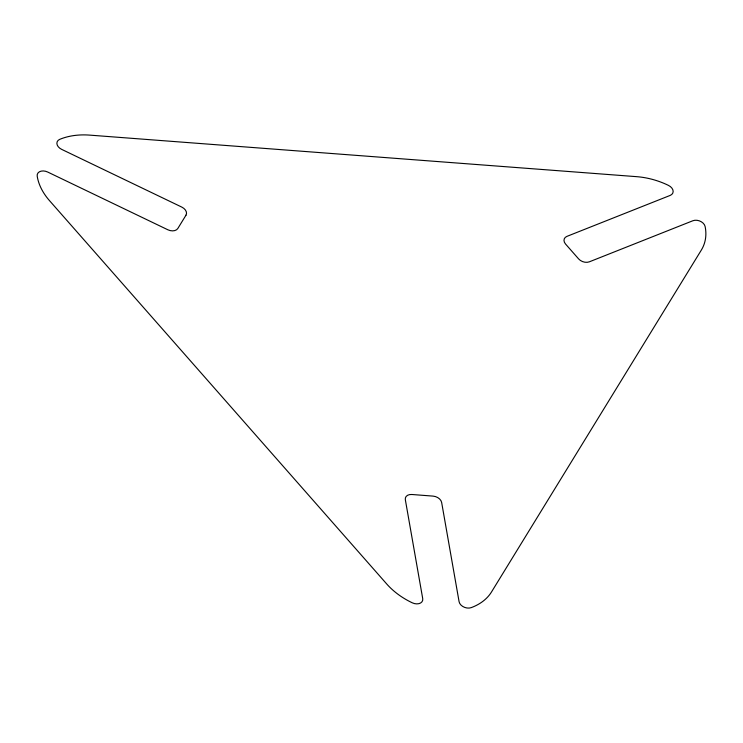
<?xml version="1.0" encoding="UTF-8"?>
<svg xmlns="http://www.w3.org/2000/svg" width="743" height="743" viewBox="0 0 743 743"><rect width="100%" height="100%" fill="white"/><g stroke="black" fill="none" stroke-linecap="round" stroke-linejoin="round"><path stroke-width="1.11" d="M185.964 215.219L177.837 228.463A7.876 5.489 20 0 1 167.881 229.791L47.682 172.032A7.876 5.489 20 0 0 37.196 176.091A62.997 43.921 20 0 0 49.502 200.638L386.694 583.952A62.997 43.921 20 0 0 412.309 602.824A7.876 5.489 20 0 0 422.721 598.644L405.334 499.714A7.876 5.489 20 0 1 411.882 494.494L433.067 496.11A7.876 5.489 20 0 1 441.648 502.472L459.09 601.709A7.876 5.489 20 0 0 471.173 607.644A62.997 43.921 20 0 0 491.532 591.92L701.29 250.15A62.997 43.921 20 0 0 705.107 226.466A7.876 5.489 20 0 0 692.903 220.736L589.338 261.824A7.876 5.489 20 0 1 578.63 258.917L565.572 244.066A7.876 5.489 20 0 1 566.946 236.367L670.186 195.409A7.876 5.489 20 0 0 668.486 185.406A62.997 43.921 20 0 0 636.649 176.667L89.708 135.124A62.997 43.921 20 0 0 59.746 139.35A7.876 5.489 20 0 0 61.613 149.343L181.803 207.102A7.876 5.489 20 0 1 185.964 215.219"/></g></svg>
